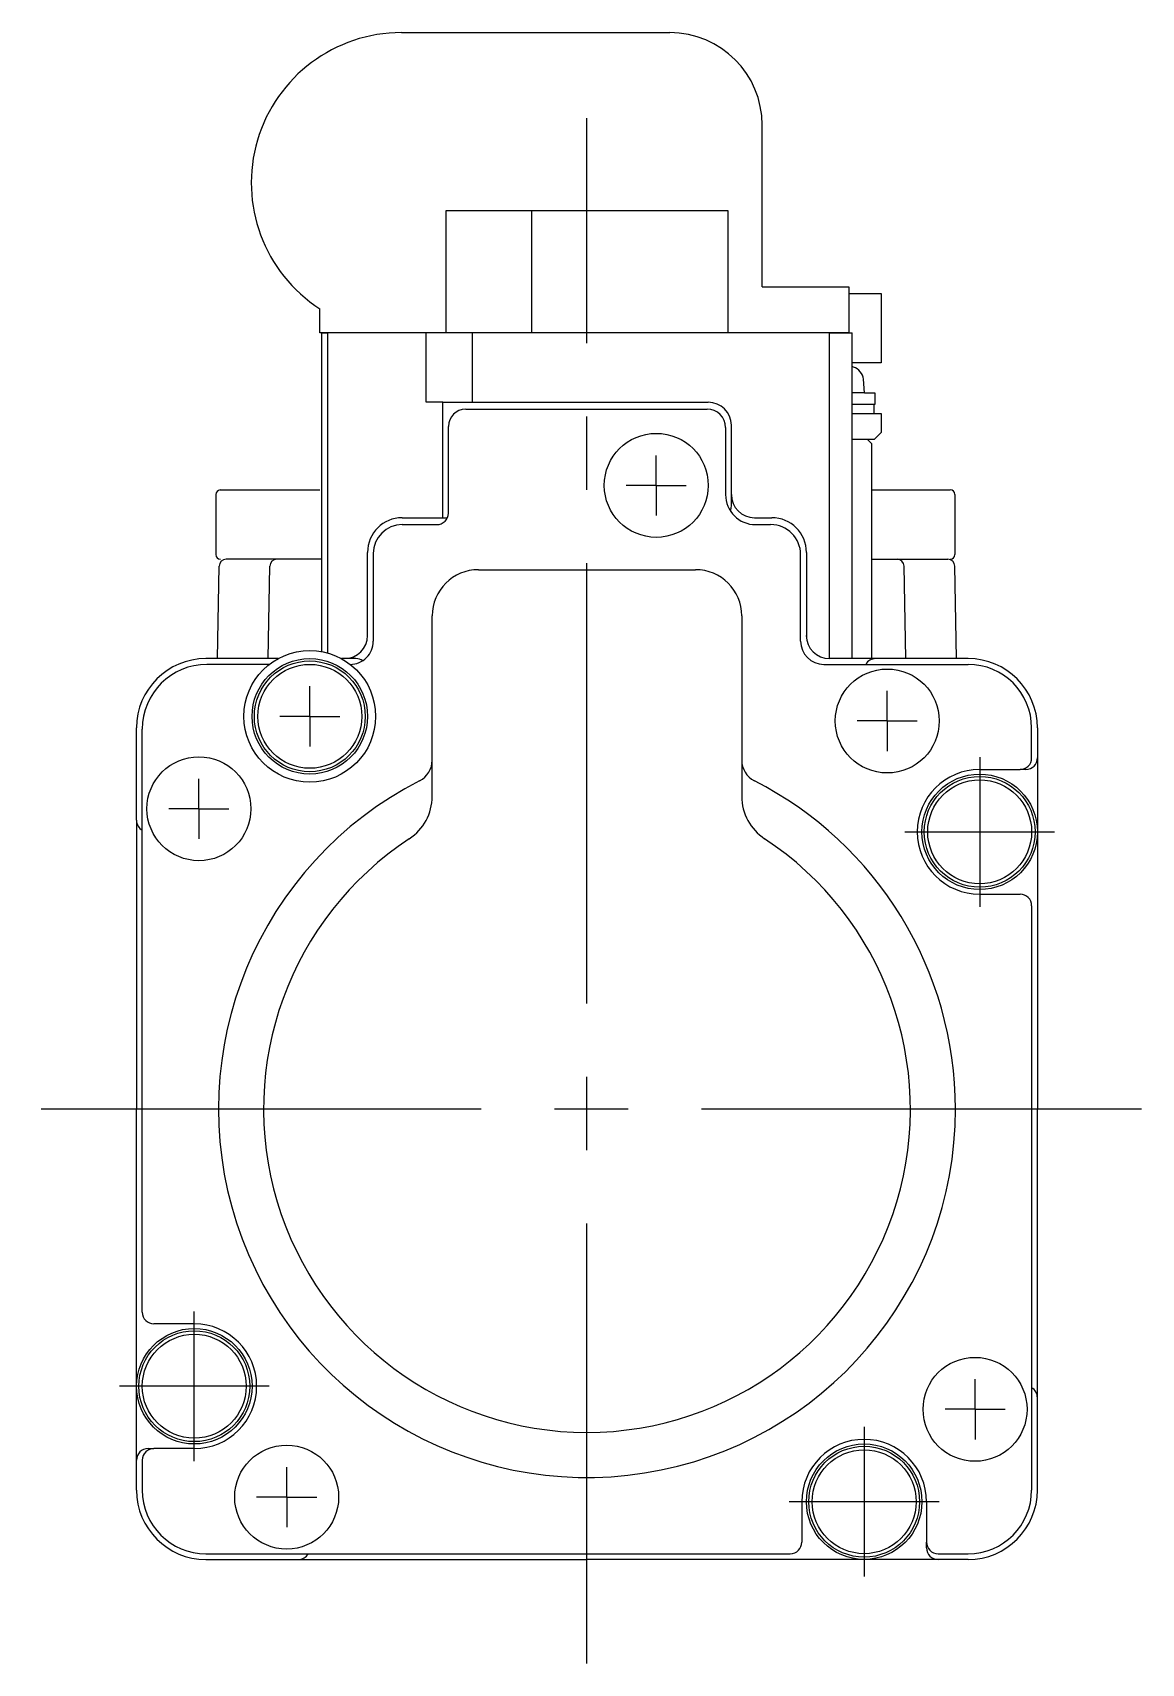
# Model space of a CAD drawing. Header units: millimetres. Extents: x -170 to 153, y -158 to 113.
# Drawn here: x -169.9 to -121.9, y -31.3 to 39.3 of the extents above; entities that cross this region are included whole.
import ezdxf

# ---------------------------------------------------------------- set-up
doc = ezdxf.new("R2010")
doc.units = ezdxf.units.MM
doc.linetypes.add('CENTER2', pattern=[28.575, 19.05, -3.175, 3.175, -3.175])

msp = doc.modelspace()

# ---------------------------------------------------------------- linework, layer by layer
at = {"color": 4, "linetype": 'Continuous'}
for p, q in [((-153.951, 39.311), (-142.334, 39.311)), ((-138.334, 28.311), (-138.334, 35.311)), ((-138.334, 28.311), (-134.576, 28.311)), ((-134.576, 28.311), (-134.576, 26.311)), ((-134.576, 28.011), (-133.19, 28.011)), ((-133.19, 28.011), (-133.19, 25.012)), ((-157.48, 26.311), (-157.48, 27.353)), ((-134.576, 26.311), (-157.48, 26.311)), ((-133.19, 25.012), (-134.433, 25.011)), ((-161.99, 19.312), (-161.99, 16.711)), ((-161.801, 19.511), (-157.477, 19.511)), ((-133.584, 19.522), (-130.19, 19.522)), ((-129.99, 19.322), (-129.99, 16.711))]:
    msp.add_line(p, q, dxfattribs=at)
at = {"color": 1, "linetype": 'CENTER2'}
for p, q in [((-145.919, -31.288), (-145.919, 35.611)), ((-128.919, 7.951), (-128.919, 1.471)), ((-132.159, 4.711), (-125.679, 4.711)), ((-121.918, -7.289), (-169.918, -7.289)), ((-162.919, -22.529), (-162.919, -16.049)), ((-159.679, -19.289), (-166.159, -19.289)), ((-133.919, -21.049), (-133.919, -27.529)), ((-130.679, -24.289), (-137.159, -24.289))]:
    msp.add_line(p, q, dxfattribs=at)
at = {"color": 7, "linetype": 'Continuous'}
for p, q in [((-152.009, 31.611), (-139.819, 31.611)), ((-152.009, 26.311), (-152.009, 31.611)), ((-148.309, 26.311), (-148.309, 31.611)), ((-139.819, 31.611), (-139.819, 26.311)), ((-157.405, 26.311), (-157.137, 26.311)), ((-157.405, 26.311), (-157.405, 12.515)), ((-152.887, 26.311), (-157.137, 26.311)), ((-150.155, 26.311), (-152.887, 26.311)), ((-135.433, 26.311), (-150.155, 26.311)), ((-135.433, 26.311), (-134.433, 26.311)), ((-134.433, 12.211), (-134.433, 26.311)), ((-133.902, 23.711), (-133.954, 24.305)), ((-152.165, 23.311), (-152.887, 23.311)), ((-152.165, 18.311), (-152.165, 23.311)), ((-152.165, 23.311), (-140.669, 23.311)), ((-133.902, 23.711), (-134.433, 23.711)), ((-133.902, 23.711), (-133.452, 23.711)), ((-133.452, 23.711), (-133.452, 23.211)), ((-151.169, 23.011), (-140.719, 23.011)), ((-133.452, 23.211), (-134.433, 23.211)), ((-133.174, 22.811), (-134.433, 22.811)), ((-133.502, 23.211), (-133.502, 22.811)), ((-133.174, 22.011), (-133.174, 22.811)), ((-151.919, 18.511), (-151.919, 22.261)), ((-139.919, 22.211), (-139.919, 19.311)), ((-139.669, 18.811), (-139.669, 22.311)), ((-133.474, 21.711), (-133.174, 22.011)), ((-134.433, 21.711), (-133.474, 21.711)), ((-133.584, 21.511), (-133.784, 21.711)), ((-133.584, 12.211), (-133.584, 21.511)), ((-142.919, 19.711), (-142.919, 21.011)), ((-142.919, 19.711), (-142.919, 21.011)), ((-142.919, 19.711), (-144.219, 19.711)), ((-142.919, 19.711), (-144.219, 19.711)), ((-142.919, 19.711), (-144.219, 19.711)), ((-142.919, 19.711), (-142.919, 18.411)), ((-142.919, 19.711), (-141.619, 19.711)), ((-142.919, 19.711), (-141.619, 19.711)), ((-142.919, 19.711), (-142.919, 18.411)), ((-142.919, 19.711), (-141.619, 19.711)), ((-142.919, 19.711), (-141.619, 19.711)), ((-153.919, 18.311), (-152.165, 18.311)), ((-153.919, 18.011), (-152.419, 18.011)), ((-152.165, 18.311), (-151.961, 18.311)), ((-138.669, 18.311), (-137.919, 18.311)), ((-138.619, 18.011), (-137.969, 18.011)), ((-157.405, 16.512), (-161.545, 16.512)), ((-155.419, 13.211), (-155.419, 16.811)), ((-155.169, 16.761), (-155.169, 12.961)), ((-136.669, 12.961), (-136.669, 16.711)), ((-136.419, 16.811), (-136.419, 13.124)), ((-133.584, 16.512), (-130.292, 16.512)), ((-161.915, 12.21), (-161.845, 16.217)), ((-159.715, 12.21), (-159.645, 16.217)), ((-150.619, 16.061), (-141.219, 16.061)), ((-132.122, 12.21), (-132.192, 16.217)), ((-129.922, 12.21), (-129.992, 16.217)), ((-152.619, 7.832), (-152.619, 14.061)), ((-139.219, 14.061), (-139.219, 7.832)), ((-159.288, 12.211), (-162.419, 12.211)), ((-155.919, 12.211), (-156.551, 12.211)), ((-134.919, 12.211), (-135.423, 12.211)), ((-133.419, 12.211), (-134.919, 12.211)), ((-129.419, 12.211), (-133.419, 12.211)), ((-129.419, 12.211), (-130.419, 12.211)), ((-159.668, 11.961), (-162.369, 11.961)), ((-135.669, 11.961), (-129.419, 11.961)), ((-157.919, 9.711), (-157.919, 11.011)), ((-157.919, 9.711), (-157.919, 11.011)), ((-132.919, 9.511), (-132.919, 10.811)), ((-132.919, 9.511), (-132.919, 10.811)), ((-165.419, 5.211), (-165.419, 9.211)), ((-157.919, 9.711), (-159.219, 9.711)), ((-157.919, 9.711), (-159.219, 9.711)), ((-157.919, 9.711), (-159.219, 9.711)), ((-157.919, 9.711), (-156.619, 9.711)), ((-157.919, 9.711), (-156.619, 9.711)), ((-157.919, 9.711), (-157.919, 8.411)), ((-157.919, 9.711), (-156.619, 9.711)), ((-157.919, 9.711), (-156.619, 9.711)), ((-157.919, 9.711), (-157.919, 8.411)), ((-132.919, 9.511), (-134.219, 9.511)), ((-132.919, 9.511), (-134.219, 9.511)), ((-132.919, 9.511), (-134.219, 9.511)), ((-132.919, 9.511), (-132.919, 8.211)), ((-132.919, 9.511), (-131.619, 9.511)), ((-132.919, 9.511), (-131.619, 9.511)), ((-132.919, 9.511), (-132.919, 8.211)), ((-132.919, 9.511), (-131.619, 9.511)), ((-132.919, 9.511), (-131.619, 9.511)), ((-126.669, 7.911), (-126.669, 9.211)), ((-126.419, 9.211), (-126.419, 7.911)), ((-165.169, -16.089), (-165.169, 9.161)), ((-152.619, 7.811), (-152.619, 7.832)), ((-152.619, 6.248), (-152.619, 7.832)), ((-139.219, 7.832), (-139.219, 7.811)), ((-139.219, 7.832), (-139.219, 6.248)), ((-126.419, 7.911), (-126.419, -7.289)), ((-139.219, 7.206), (-139.219, 7.127)), ((-128.919, 7.411), (-127.169, 7.411)), ((-126.919, 7.411), (-127.169, 7.411)), ((-162.719, 5.711), (-162.719, 7.011)), ((-162.719, 5.711), (-162.719, 7.011)), ((-162.719, 5.711), (-164.019, 5.711)), ((-162.719, 5.711), (-164.019, 5.711)), ((-162.719, 5.711), (-164.019, 5.711)), ((-162.719, 5.711), (-162.719, 4.411)), ((-162.719, 5.711), (-161.419, 5.711)), ((-162.719, 5.711), (-161.419, 5.711)), ((-162.719, 5.711), (-162.719, 4.411)), ((-162.719, 5.711), (-161.419, 5.711)), ((-162.719, 5.711), (-161.419, 5.711)), ((-165.419, 5.211), (-165.419, -7.289)), ((-128.919, 2.011), (-127.169, 2.011)), ((-126.669, 1.511), (-126.669, -23.789)), ((-165.419, -22.489), (-165.419, -7.289)), ((-126.419, -19.789), (-126.419, -7.289)), ((-162.919, -16.589), (-164.669, -16.589)), ((-129.119, -20.289), (-129.119, -18.989)), ((-129.119, -20.289), (-129.119, -18.989)), ((-129.119, -20.289), (-130.419, -20.289)), ((-129.119, -20.289), (-130.419, -20.289)), ((-129.119, -20.289), (-130.419, -20.289)), ((-129.119, -20.289), (-129.119, -21.589)), ((-129.119, -20.289), (-127.819, -20.289)), ((-129.119, -20.289), (-127.819, -20.289)), ((-129.119, -20.289), (-129.119, -21.589)), ((-129.119, -20.289), (-127.819, -20.289)), ((-129.119, -20.289), (-127.819, -20.289)), ((-126.419, -23.789), (-126.419, -19.789)), ((-165.419, -23.789), (-165.419, -22.489)), ((-165.169, -22.489), (-165.169, -23.789)), ((-164.919, -21.989), (-164.669, -21.989)), ((-162.919, -21.989), (-164.669, -21.989)), ((-158.919, -24.089), (-158.919, -22.789)), ((-158.919, -24.089), (-158.919, -22.789)), ((-158.919, -24.089), (-160.219, -24.089)), ((-158.919, -24.089), (-160.219, -24.089)), ((-158.919, -24.089), (-160.219, -24.089)), ((-158.919, -24.089), (-158.919, -25.389)), ((-158.919, -24.089), (-157.619, -24.089)), ((-158.919, -24.089), (-157.619, -24.089)), ((-158.919, -24.089), (-158.919, -25.389)), ((-158.919, -24.089), (-157.619, -24.089)), ((-158.919, -24.089), (-157.619, -24.089)), ((-136.619, -24.289), (-136.619, -26.039)), ((-131.219, -24.289), (-131.219, -26.039)), ((-131.219, -26.289), (-131.219, -26.039)), ((-162.419, -26.539), (-137.119, -26.539)), ((-162.419, -26.789), (-158.419, -26.789)), ((-158.419, -26.789), (-145.919, -26.789)), ((-130.719, -26.789), (-145.919, -26.789)), ((-130.719, -26.539), (-129.419, -26.539)), ((-129.419, -26.789), (-130.719, -26.789))]:
    msp.add_line(p, q, dxfattribs=at)
at = {"color": 2, "linetype": 'Continuous'}
for p, q in [((-157.135, 12.451), (-157.135, 26.311)), ((-152.887, 23.311), (-152.887, 26.311)), ((-150.887, 26.311), (-150.887, 23.311)), ((-135.433, 26.311), (-135.433, 12.211))]:
    msp.add_line(p, q, dxfattribs=at)
at = {"color": 7, "linetype": 'Continuous'}
for centre, radius in [((-142.919, 19.711), 2.25), ((-157.919, 9.711), 2.85), ((-157.919, 9.711), 2.5), ((-157.919, 9.711), 2.4), ((-157.919, 9.711), 2.25), ((-132.919, 9.511), 2.25), ((-162.719, 5.711), 2.25), ((-128.919, 4.711), 2.5), ((-128.919, 4.711), 2.4), ((-128.919, 4.711), 2.25), ((-162.919, -19.289), 2.5), ((-162.919, -19.289), 2.4), ((-162.919, -19.289), 2.25), ((-129.119, -20.289), 2.25), ((-158.919, -24.089), 2.25), ((-133.919, -24.289), 2.5), ((-133.919, -24.289), 2.4), ((-133.919, -24.289), 2.25)]:
    msp.add_circle(centre, radius, dxfattribs=at)
at = {"color": 4, "linetype": 'Continuous'}
for centre, radius, start, end in [((-153.951, 32.811), 6.5, 90, 237.10877), ((-142.334, 35.311), 4, 0, 90), ((-161.79, 19.312), 0.2, 92.9595, 180), ((-130.19, 19.322), 0.2, 0, 90), ((-161.79, 16.711), 0.2, 180, 270), ((-130.19, 16.711), 0.2, 270, 0)]:
    msp.add_arc(centre, radius, start, end, dxfattribs=at)
at = {"color": 7, "linetype": 'Continuous'}
for centre, radius, start, end in [((-135.652, 20.511), 4.5, 73.61231, 74.28106), ((-134.552, 24.253), 0.6, 5, 73.61231), ((-140.669, 22.311), 1, 0, 90), ((-151.169, 22.261), 0.75, 90, 180), ((-140.719, 22.211), 0.8, 0, 90), ((-138.619, 19.311), 1.3, 180, 270), ((-138.669, 19.311), 1, 180, 270), ((-152.419, 18.511), 0.5, 270, 0), ((-140.169, 18.811), 0.5, 335.9933, 0), ((-153.919, 16.811), 1.5, 90, 180), ((-153.919, 16.761), 1.25, 90, 180), ((-137.969, 16.711), 1.3, 0, 90), ((-137.919, 16.811), 1.5, 0, 90), ((-161.545, 16.212), 0.3, 90, 179), ((-159.345, 16.212), 0.3, 90, 179), ((-132.492, 16.212), 0.3, 1, 90), ((-130.292, 16.212), 0.3, 1, 90), ((-150.619, 14.061), 2, 90, 180), ((-141.219, 14.061), 2, 0, 90), ((-156.419, 13.211), 1, 270, 0), ((-156.169, 12.961), 1, 269.97017, 0), ((-135.669, 12.961), 1, 180, 270), ((-135.423, 13.211), 1, 180, 270), ((-162.419, 9.211), 3, 90, 180), ((-155.919, 11.711), 0.5, 54.65625, 90), ((-133.419, 11.711), 0.5, 90, 150), ((-129.419, 9.211), 3, 0, 90), ((-162.369, 9.161), 2.8, 90, 180), ((-129.419, 9.211), 2.75, 0, 90), ((-153.619, 7.811), 1, 297.01844, 0), ((-138.219, 7.811), 1, 180, 242.98156), ((-127.169, 7.911), 0.5, 270, 0), ((-126.919, 7.911), 0.5, 270, 0), ((-128.919, 4.711), 2.7, 90, 270), ((-145.919, -7.289), 15.95, 117.01844, 0), ((-145.919, -7.289), 15.95, 0, 62.98156), ((-154.819, 6.248), 2.2, 303.32468, 0), ((-137.019, 6.248), 2.2, 180, 236.67532), ((-164.919, 5.211), 0.5, 180, 240), ((-145.919, -7.289), 14, 123.32468, 56.67532), ((-127.169, 1.511), 0.5, 0, 90), ((-164.669, -16.089), 0.5, 180, 270), ((-162.919, -19.289), 2.7, 270, 90), ((-126.919, -19.789), 0.5, 0, 60), ((-133.919, -24.289), 2.7, 0, 180), ((-164.919, -22.489), 0.5, 90, 180), ((-164.669, -22.489), 0.5, 90, 180), ((-162.419, -23.789), 3, 180, 270), ((-162.419, -23.789), 2.75, 180, 270), ((-129.419, -23.789), 3, 270, 0), ((-129.419, -23.789), 2.75, 270, 0), ((-137.119, -26.039), 0.5, 270, 0), ((-130.719, -26.039), 0.5, 180, 270), ((-158.419, -26.289), 0.5, 270, 330), ((-130.719, -26.289), 0.5, 180, 270)]:
    msp.add_arc(centre, radius, start, end, dxfattribs=at)

doc.saveas('drawing.dxf')
